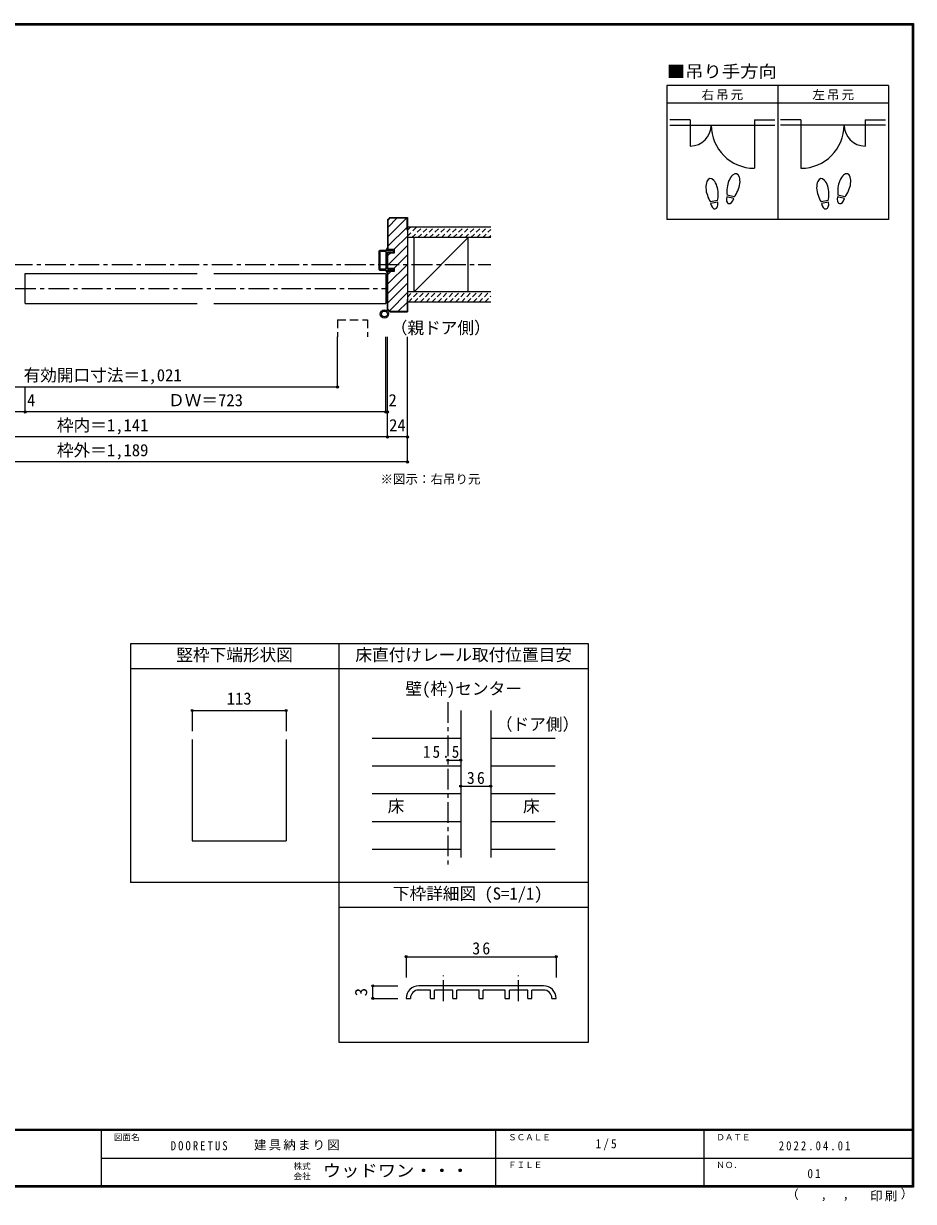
# Model space of a CAD drawing. Units: millimetres at full size, sheet at 1:5, with parts at other scales. Extents: x -973 to 977, y -718 to 696.
# Drawn here: x -92 to 977, y -718 to 696 of the extents above; entities that cross this region are included whole.
import ezdxf
from ezdxf.enums import TextEntityAlignment as Align

# ---------------------------------------------------------------- set-up
doc = ezdxf.new("R2010")
doc.units = ezdxf.units.MM
doc.header["$LTSCALE"] = 5
doc.header["$PDMODE"] = 32
doc.header["$PDSIZE"] = 2.5
for name, pattern in [('CHAIN1', [8, 5, -1, 1, -1]), ('DASHED1', [1.8, 1.2, -0.6]), ('DASHED2', [3, 2, -1])]:
    doc.linetypes.add(name, pattern=pattern)
for name, color, linetype in [('0-0_補助線', 7, 'Continuous'), ('0-1_通り芯', 4, 'CHAIN1'), ('0-2_柱', 3, 'Continuous'), ('0-3_仕上げ', 2, 'Continuous'), ('0-4_枠', 3, 'Continuous'), ('0-6_扉', 6, 'Continuous'), ('0-7_金物', 7, 'Continuous'), ('0-8_戸当り', 3, 'Continuous'), ('0-A_文字', 3, 'Continuous'), ('0-B_寸法', 7, 'Continuous'), ('0-C_ハッチ', 4, 'DASHED1'), ('7-1_通り芯', 4, 'CHAIN1'), ('7-7_金物', 7, 'Continuous'), ('7-B_寸法', 4, 'Continuous'), ('F-0_補助線', 7, 'Continuous'), ('F-1_枠', 6, 'Continuous'), ('F-A_文字', 7, 'Continuous')]:
    doc.layers.add(name, color=color, linetype=linetype)
doc.styles.add('ＭＳ ゴシック', font='')
doc.styles.get('ＭＳ ゴシック').set_extended_font_data('MS Gothic')

# ---------------------------------------------------------------- blocks, each defined once
blk = doc.blocks.new('01(1)')
at = {"layer": '0-0_補助線'}
for p, q in [((-14.5, 0.346), (-14.5, -0.449)), ((-14.3, 0.346), (-14.3, -0.449)), ((-12.045, -0.049), (-14.178, 0.444)), ((-12, 0.146), (-14.133, 0.639)), ((-11.475, 5.146), (-12.298, 4.504)), ((-12.175, 4.146), (-11.475, 4.146)), ((-12.045, -0.049), (-11.993, 0.145)), ((-11.475, 0.146), (-12, 0.146)), ((-11.475, 7.146), (-11.475, 5.146)), ((-11.475, 4.146), (-11.475, 0.146)), ((-10.68, 7.55), (-9.257, 6.508)), ((-9.375, 6.146), (-10.075, 6.146)), ((-10.075, 3.146), (-10.075, 6.146)), ((-10.075, 3.146), (-9.252, 2.504)), ((-9.375, 2.146), (-10.075, 2.146)), ((-10.075, 0.146), (-10.075, 2.146)), ((-10.075, 0.146), (10.075, 0.146)), ((10.075, 3.146), (9.252, 2.504)), ((10.68, 7.55), (9.257, 6.508)), ((9.375, 6.146), (10.075, 6.146)), ((9.375, 2.146), (10.075, 2.146)), ((10.075, 3.146), (10.075, 6.146)), ((10.075, 0.146), (10.075, 2.146)), ((11.475, 7.146), (11.475, 5.146)), ((11.475, 5.146), (12.298, 4.504)), ((12.175, 4.146), (11.475, 4.146)), ((11.475, 4.146), (11.475, 0.146)), ((11.475, 0.146), (12, 0.146)), ((12.045, -0.049), (11.993, 0.145)), ((12, 0.146), (14.133, 0.639)), ((12.045, -0.049), (14.178, 0.444)), ((14.3, 0.346), (14.3, -0.449)), ((14.5, 0.346), (14.5, -0.449)), ((-14.265, -0.741), (-12.235, -1.196)), ((-14.222, -0.546), (-12.191, -1.001)), ((-12, -1.488), (-12, -8.854)), ((-11.8, -1.488), (-11.8, -8.854)), ((-11, -9.654), (11, -9.654)), ((11, -9.854), (-11, -9.854)), ((-10.6, -1.554), (-10.6, -8.154)), ((-10.3, -1.254), (10.3, -1.254)), ((-10.3, -8.454), (10.3, -8.454)), ((10.6, -1.554), (10.6, -8.154)), ((11.8, -1.488), (11.8, -8.854)), ((12, -1.488), (12, -8.854)), ((14.222, -0.546), (12.191, -1.001)), ((14.265, -0.741), (12.235, -1.196))]:
    blk.add_line(p, q, dxfattribs=at)
for centre, radius, start, end in [((-14.2, 0.346), 0.3, 77.00048, 180), ((-14.2, 0.346), 0.1, 77.00048, 180), ((-12.175, 4.346), 0.2, 127.96957, 270), ((-10.975, 7.146), 0.5, 53.78053, 180), ((-9.375, 6.346), 0.2, 270, 53.78053), ((-9.375, 2.346), 0.2, 270, 52.03043), ((9.375, 6.346), 0.2, 126.21947, 270), ((9.375, 2.346), 0.2, 127.96957, 270), ((10.975, 7.146), 0.5, 0, 126.21947), ((12.175, 4.346), 0.2, 270, 52.03043), ((14.2, 0.346), 0.3, 0, 102.99952), ((14.2, 0.346), 0.1, 0, 102.99952), ((-14.2, -0.449), 0.3, 180, 257.3929), ((-14.2, -0.449), 0.1, 180, 257.3929), ((-12.3, -1.488), 0.3, 0, 76.0718), ((-12.3, -1.488), 0.5, 0, 76.0718), ((-11, -8.854), 1, 180, 270), ((-11, -8.854), 0.8, 180, 270), ((-10.3, -1.554), 0.3, 90, 180), ((-10.3, -8.154), 0.3, 180, 270), ((10.3, -1.554), 0.3, 0, 90), ((10.3, -8.154), 0.3, 270, 0), ((11, -8.854), 1, 270, 0), ((11, -8.854), 0.8, 270, 0), ((12.3, -1.488), 0.5, 103.9282, 180), ((12.3, -1.488), 0.3, 103.9282, 180), ((14.2, -0.449), 0.1, 282.6071, 0), ((14.2, -0.449), 0.3, 282.6071, 0)]:
    blk.add_arc(centre, radius, start, end, dxfattribs=at)

msp = doc.modelspace()

# ---------------------------------------------------------------- linework, layer by layer
at = {"layer": '0-1_通り芯'}
for p, q in [((-465.847, 406.5), (469.153, 406.5)), ((-341.847, 378), (345.153, 378)), ((417.629, -118.5), (417.629, -315.007))]:
    msp.add_line(p, q, dxfattribs=at)
at = {"layer": '0-1_通り芯', "color": 7}
msp.add_line((-126.919, 378), (-85.133, 378), dxfattribs=at)
at = {"layer": '0-2_柱'}
for p, q in [((377.153, 374), (377.153, 439)), ((442.153, 374), (442.153, 439))]:
    msp.add_line(p, q, dxfattribs=at)
at = {"layer": '0-2_柱', "color": 7}
msp.add_line((442.153, 439), (377.153, 374), dxfattribs=at)
at = {"layer": '0-3_仕上げ'}
for p, q in [((469.153, 451.5), (369.153, 451.5)), ((469.153, 439), (369.153, 439)), ((469.153, 374), (369.153, 374)), ((469.153, 361.5), (369.153, 361.5))]:
    msp.add_line(p, q, dxfattribs=at)
at = {"layer": '0-3_仕上げ', "color": 4}
for p, q in [((326.653, -161.801), (433.129, -161.801)), ((469.129, -161.801), (546.653, -161.801)), ((326.653, -195.103), (433.129, -195.103)), ((469.129, -195.103), (546.653, -195.103)), ((326.653, -228.404), (433.129, -228.404)), ((469.129, -228.404), (546.653, -228.404)), ((326.653, -261.706), (433.129, -261.706)), ((469.129, -261.706), (546.653, -261.706)), ((326.653, -295.007), (433.129, -295.007)), ((469.129, -295.007), (546.653, -295.007))]:
    msp.add_line(p, q, dxfattribs=at)
at = {"layer": '0-4_枠'}
for p, q in [((347.981, 463), (345.153, 460.172)), ((345.153, 460.172), (345.153, 424.5)), ((348.189, 462.5), (345.653, 459.964)), ((345.653, 459.964), (345.653, 424.5)), ((347.981, 463), (369.153, 463)), ((348.189, 462.5), (368.653, 462.5)), ((368.653, 448), (368.653, 462.5)), ((369.153, 463), (369.153, 350)), ((368.653, 448), (369.153, 448)), ((345.153, 402.2), (345.153, 420.8)), ((345.153, 420.8), (353.653, 420.8)), ((345.653, 402.2), (345.653, 420.8)), ((345.153, 402.2), (353.653, 402.2)), ((345.153, 352.828), (345.153, 398.5)), ((345.153, 398.5), (353.653, 398.5)), ((345.653, 353.036), (345.653, 398.5)), ((353.653, 398.5), (353.653, 402.2)), ((368.653, 365), (368.653, 350.5)), ((368.653, 365), (369.153, 365)), ((347.981, 350), (345.153, 352.828)), ((348.189, 350.5), (345.653, 353.036)), ((347.981, 350), (369.153, 350)), ((348.189, 350.5), (368.653, 350.5)), ((36.653, -48.5), (36.653, -335.007)), ((433.129, -128.5), (433.129, -305.007)), ((469.129, -128.5), (469.129, -305.007)), ((110.653, -163.5), (110.653, -285.007)), ((223.653, -163.5), (223.653, -285.007)), ((110.653, -285.007), (223.653, -285.007))]:
    msp.add_line(p, q, dxfattribs=at)
at = {"layer": '0-4_枠', "color": 4}
msp.add_line((110.653, -128.5), (110.653, -153.5), dxfattribs=at)
at = {"layer": '0-4_枠'}
msp.add_lwpolyline([(353.653, 420.8), (353.653, 424.5), (345.153, 424.5)], dxfattribs=at)
at = {"layer": '0-4_枠', "color": 4}
msp.add_lwpolyline([(110.653, -128.5), (223.653, -128.5), (223.653, -153.5)], dxfattribs=at)
at = {"layer": '0-4_枠', "color": 7}
for p in [(110.653, -128.5), (223.653, -128.5)]:
    msp.add_point(p, dxfattribs=at)
at = {"layer": '0-6_扉'}
for p, q in [((-89.884, 360), (-89.884, 396)), ((-89.884, 396), (116.635, 396)), ((136.635, 396), (343.153, 396)), ((343.153, 396), (343.153, 360)), ((-89.884, 360), (116.635, 360)), ((136.635, 360), (343.153, 360))]:
    msp.add_line(p, q, dxfattribs=at)
at = {"layer": '0-6_扉', "linetype": 'DASHED2'}
for p, q in [((285.158, 340.381), (321.158, 340.381)), ((285.158, 340.381), (285.158, 319.657)), ((321.158, 340.381), (321.158, 319.657))]:
    msp.add_line(p, q, dxfattribs=at)
at = {"layer": '0-7_金物'}
for radius in [5, 3.5]:
    msp.add_circle((341.525, 347.283), radius, dxfattribs=at)
at = {"layer": '0-8_戸当り', "color": 2}
for p, q in [((708.639, 580.308), (684.139, 580.308)), ((708.639, 580.308), (708.639, 548.808)), ((785.639, 580.308), (810.139, 580.308)), ((785.639, 580.308), (785.639, 522.208)), ((841.639, 580.308), (817.139, 580.308)), ((841.639, 580.308), (841.639, 522.208)), ((918.639, 580.308), (943.139, 580.308)), ((918.639, 580.308), (918.639, 548.808)), ((684.139, 574.008), (810.139, 574.008)), ((943.139, 574.008), (817.139, 574.008))]:
    msp.add_line(p, q, dxfattribs=at)
at = {"layer": '0-8_戸当り'}
for p, q in [((741.457, 483.378), (732.811, 481.853)), ((741.822, 481.31), (733.175, 479.785)), ((760.924, 485.706), (752.444, 487.978)), ((761.468, 487.735), (752.987, 490.007)), ((874.457, 483.378), (865.811, 481.853)), ((874.822, 481.31), (866.175, 479.785)), ((893.924, 485.706), (885.444, 487.978)), ((894.468, 487.735), (885.987, 490.007))]:
    msp.add_line(p, q, dxfattribs=at)
at = {"layer": '0-8_戸当り', "color": 2}
for centre, radius, start, end in [((708.639, 574.008), 25.2, 270, 0), ((785.639, 574.008), 51.8, 180, 270), ((841.639, 574.008), 51.8, 270, 0), ((918.639, 574.008), 25.2, 180, 270)]:
    msp.add_arc(centre, radius, start, end, dxfattribs=at)
at = {"layer": '0-8_戸当り'}
for centre, major_axis, ratio, start_param, end_param in [((734.795, 495.877), (-2.445, 13.867), 0.5, 4.34059143, 8.22577918), ((760.713, 501.878), (3.644, 13.601), 0.5, 4.34059143, 8.22577918), ((867.795, 495.877), (-2.445, 13.867), 0.5, 4.34059143, 8.22577918), ((893.713, 501.878), (3.644, 13.601), 0.5, 4.34059143, 8.22577918), ((760.609, 501.489), (4.416, 16.48), 0.4, 1.85063327, 2.44287679), ((760.609, 501.489), (4.416, 16.48), 0.4, 3.84030852, 4.43255203), ((893.609, 501.489), (4.416, 16.48), 0.4, 1.85063327, 2.44287679), ((893.609, 501.489), (4.416, 16.48), 0.4, 3.84030852, 4.43255203), ((734.865, 495.481), (-2.963, 16.802), 0.4, 1.85063327, 2.44287679), ((737.498, 480.548), (-1.27, 7.205), 0.6, 1.57079633, 4.71238898), ((734.865, 495.481), (-2.963, 16.802), 0.4, 3.84030852, 4.43255203), ((756.684, 486.842), (1.894, 7.067), 0.6, 1.57079633, 4.71238898), ((867.865, 495.481), (-2.963, 16.802), 0.4, 1.85063327, 2.44287679), ((870.498, 480.548), (-1.27, 7.205), 0.6, 1.57079633, 4.71238898), ((867.865, 495.481), (-2.963, 16.802), 0.4, 3.84030852, 4.43255203), ((889.684, 486.842), (1.894, 7.067), 0.6, 1.57079633, 4.71238898)]:
    msp.add_ellipse(centre, major_axis=major_axis, ratio=ratio, start_param=start_param, end_param=end_param, dxfattribs=at)
at = {"layer": '0-A_文字'}
for p, q in [((680.639, 621.667), (680.639, 460.667)), ((946.639, 621.667), (680.639, 621.667)), ((813.639, 621.667), (813.639, 460.667)), ((680.639, 600.667), (946.639, 600.667)), ((286.653, -48.5), (36.653, -48.5)), ((586.653, -48.5), (286.653, -48.5)), ((286.653, -48.5), (286.653, -335.007)), ((586.653, -526.5), (586.653, -48.5)), ((286.653, -78.5), (36.653, -78.5)), ((586.653, -78.5), (286.653, -78.5)), ((286.653, -335.007), (36.653, -335.007)), ((586.653, -365.007), (286.653, -365.007)), ((286.653, -526.5), (586.653, -526.5))]:
    msp.add_line(p, q, dxfattribs=at)
for points in [[(946.639, 621.667), (946.639, 460.667), (680.639, 460.667)], [(586.653, -335.007), (286.653, -335.007), (286.653, -526.5)]]:
    msp.add_lwpolyline(points, dxfattribs=at)
at = {"layer": '0-B_寸法', "color": 4}
for p, q in [((285.158, 259.657), (285.158, 319.657)), ((343.153, 229.657), (343.153, 319.657)), ((345.153, 199.657), (345.153, 319.657)), ((369.153, 169.657), (369.153, 319.657)), ((-281.852, 259.657), (285.158, 259.657)), ((-89.731, 229.657), (-89.731, 259.657)), ((345.153, 229.657), (-341.847, 229.657)), ((369.153, 199.657), (-365.847, 199.657)), ((369.153, 169.657), (-365.847, 169.657)), ((417.629, -188.102), (433.129, -188.102)), ((433.129, -219.487), (469.129, -219.487))]:
    msp.add_line(p, q, dxfattribs=at)
at = {"layer": '0-B_寸法'}
for p in [(285.158, 259.657), (-89.731, 229.657), (343.153, 229.657), (345.153, 229.657), (345.153, 199.657), (369.153, 199.657), (369.153, 169.657), (417.629, -188.102), (433.129, -188.102), (433.129, -219.487), (469.129, -219.487)]:
    msp.add_point(p, dxfattribs=at)
at = {"layer": '0-C_ハッチ', "linetype": 'Continuous'}
for p, q in [((345.653, 439.912), (368.241, 462.5)), ((356.928, 462.5), (345.653, 451.225)), ((368.653, 451.598), (345.653, 428.598)), ((369.153, 440.784), (352.869, 424.5)), ((369.153, 429.47), (345.653, 405.97)), ((349.169, 420.8), (345.653, 417.284)), ((369.153, 418.157), (353.196, 402.2)), ((369.153, 406.843), (345.653, 383.343)), ((349.496, 398.5), (345.653, 394.657)), ((369.153, 395.529), (345.653, 372.029)), ((369.153, 384.216), (345.653, 360.716)), ((369.153, 372.902), (347.47, 351.219)), ((368.653, 361.088), (358.065, 350.5))]:
    msp.add_line(p, q, dxfattribs=at)
at = {"layer": '0-C_ハッチ'}
for p, q in [((369.153, 447.672), (372.981, 451.5)), ((369.153, 440.601), (380.052, 451.5)), ((374.623, 439), (387.123, 451.5)), ((381.694, 439), (394.194, 451.5)), ((388.765, 439), (401.265, 451.5)), ((395.836, 439), (408.336, 451.5)), ((402.908, 439), (415.408, 451.5)), ((409.979, 439), (422.479, 451.5)), ((417.05, 439), (429.55, 451.5)), ((424.121, 439), (436.621, 451.5)), ((431.192, 439), (443.692, 451.5)), ((438.263, 439), (450.763, 451.5)), ((445.334, 439), (457.834, 451.5)), ((452.405, 439), (464.905, 451.5)), ((459.476, 439), (469.153, 448.677)), ((466.547, 439), (469.153, 441.606)), ((369.153, 367.464), (375.689, 374)), ((370.26, 361.5), (382.76, 374)), ((377.331, 361.5), (389.831, 374)), ((384.402, 361.5), (396.902, 374)), ((391.474, 361.5), (403.974, 374)), ((398.545, 361.5), (411.045, 374)), ((405.616, 361.5), (418.116, 374)), ((412.687, 361.5), (425.187, 374)), ((419.758, 361.5), (432.258, 374)), ((426.829, 361.5), (439.329, 374)), ((433.9, 361.5), (446.4, 374)), ((440.971, 361.5), (453.471, 374)), ((448.042, 361.5), (460.542, 374)), ((455.113, 361.5), (467.613, 374)), ((462.184, 361.5), (469.153, 368.469))]:
    msp.add_line(p, q, dxfattribs=at)
at = {"layer": '7-1_通り芯'}
for p, q in [((412.644, -477.365), (412.644, -446.834)), ((502.644, -477.365), (502.644, -446.834))]:
    msp.add_line(p, q, dxfattribs=at)
at = {"layer": '7-7_金物'}
for p, q in [((532.644, -459.065), (382.644, -459.065)), ((396.644, -464.065), (382.644, -464.065)), ((396.644, -474.065), (396.644, -464.065)), ((423.644, -464.065), (401.644, -464.065)), ((401.644, -474.065), (401.644, -464.065)), ((423.644, -474.065), (423.644, -464.065)), ((455.144, -464.065), (428.644, -464.065)), ((428.644, -474.065), (428.644, -464.065)), ((455.144, -474.065), (455.144, -464.065)), ((486.644, -464.065), (460.144, -464.065)), ((460.144, -474.065), (460.144, -464.065)), ((486.644, -474.065), (486.644, -464.065)), ((513.644, -464.065), (491.644, -464.065)), ((491.644, -474.065), (491.644, -464.065)), ((513.644, -474.065), (513.644, -464.065)), ((532.644, -464.065), (518.644, -464.065)), ((518.644, -474.065), (518.644, -464.065)), ((367.644, -474.065), (372.644, -474.065)), ((396.644, -474.065), (401.644, -474.065)), ((423.644, -474.065), (428.644, -474.065)), ((455.144, -474.065), (460.144, -474.065)), ((486.644, -474.065), (491.644, -474.065)), ((513.644, -474.065), (518.644, -474.065)), ((542.644, -474.065), (547.644, -474.065))]:
    msp.add_line(p, q, dxfattribs=at)
for centre, radius, start, end in [((382.644, -474.065), 15, 90, 180), ((382.644, -474.065), 10, 90, 180), ((532.644, -474.065), 15, 0, 90), ((532.644, -474.065), 10, 0, 90)]:
    msp.add_arc(centre, radius, start, end, dxfattribs=at)
at = {"layer": '7-B_寸法'}
for p, q in [((367.644, -424.065), (367.644, -449.065)), ((367.644, -424.065), (547.644, -424.065)), ((547.644, -424.065), (547.644, -449.065)), ((327.644, -459.065), (357.644, -459.065)), ((327.644, -474.065), (327.644, -459.065)), ((327.644, -474.065), (357.644, -474.065))]:
    msp.add_line(p, q, dxfattribs=at)
at = {"layer": '7-B_寸法', "color": 7}
for p in [(367.644, -424.065), (547.644, -424.065), (327.644, -459.065), (327.644, -474.065)]:
    msp.add_point(p, dxfattribs=at)
at = {"layer": 'F-1_枠'}
for p, q in [((-973.347, 695.833), (976.653, 695.833)), ((-973.347, 695), (976.653, 695)), ((-973.347, 694.167), (976.653, 694.167)), ((974.986, 695.833), (974.986, -700.833)), ((975.82, 695.833), (975.82, -700.833)), ((976.653, 695.833), (976.653, -700.833)), ((976.653, -631.667), (-973.347, -631.667)), ((976.653, -632.5), (-973.347, -632.5)), ((1.653, -632.5), (1.653, -699.167)), ((474.986, -632.5), (474.986, -699.167)), ((724.986, -632.5), (724.986, -699.167)), ((1.653, -665.833), (974.986, -665.834)), ((976.653, -699.167), (-973.347, -699.167)), ((976.653, -700), (-973.347, -700)), ((976.653, -700.833), (-973.347, -700.833))]:
    msp.add_line(p, q, dxfattribs=at)

# ---------------------------------------------------------------- block references
at = {"layer": '0-7_金物', "xscale": -1, "rotation": 270}
msp.add_blockref('01(1)', (345.007, 411.5), dxfattribs=at)

# ---------------------------------------------------------------- texts
at = {"layer": '0-4_枠', "color": 7, "style": 'ＭＳ ゴシック'}
for s, p in [('竪枠下端形状図', (91.653, -73.5)), ('113', (152.153, -126))]:
    msp.add_text(s, height=14.66, dxfattribs=at).set_placement(p, align=Align.BOTTOM_LEFT)
at = {"layer": '0-A_文字', "color": 7, "style": 'ＭＳ ゴシック', "width": 1.1}
msp.add_text('■吊り手方向', height=14.66, dxfattribs=at).set_placement((680.639, 626.667), align=Align.BOTTOM_LEFT)
at = {"layer": '0-A_文字', "color": 7, "style": 'ＭＳ ゴシック'}
for s, height, p in [('（親ドア側）', 14.66, (349.153, 319)), ('※図示：右吊り元', 11, (336.81, 140.3)), ('床直付けレール取付位置目安', 14.66, (306.653, -73.5)), ('壁(枠)センター', 14.66, (366.653, -114.091)), ('（ドア側）', 14.66, (475.407, -156.835)), ('床', 14.66, (345.403, -255.055)), ('床', 14.66, (507.903, -255.055)), ('下枠詳細図 (S=1/1)', 14.66, (351.653, -360.007))]:
    msp.add_text(s, height=height, dxfattribs=at).set_placement(p, align=Align.BOTTOM_LEFT)
at = {"layer": '0-A_文字', "color": 7, "char_height": 11, "attachment_point": 7, "style": 'ＭＳ ゴシック'}
for s, insert in [('\\T1.17;右吊元', (722.139, 603.667)), ('\\T1.17;左吊元', (855.262, 603.667))]:
    msp.add_mtext(s, dxfattribs=dict(at, insert=insert))
at = {"layer": '0-B_寸法', "style": 'ＭＳ ゴシック'}
for s, p in [('有効開口寸法＝1,021', (-91.694, 262.157)), ('4', (-87.497, 232.157)), ('ＤＷ＝723', (81.788, 232.157)), ('2', (346.372, 232.157)), ('枠内＝1,141', (-51.694, 202.157)), ('24', (347.153, 202.157)), ('枠外＝1,189', (-51.694, 172.157))]:
    msp.add_text(s, height=14.66, dxfattribs=at).set_placement(p, align=Align.BOTTOM_LEFT)
at = {"layer": '0-B_寸法', "char_height": 14.66, "attachment_point": 7, "style": 'ＭＳ ゴシック'}
for s, insert in [('\\T1.28;\\W0.9;15.5', (387.883, -185.602)), ('\\T1.27;\\W0.95;36', (440.504, -216.987))]:
    msp.add_mtext(s, dxfattribs=dict(at, insert=insert))
at = {"layer": '7-B_寸法', "color": 7, "style": 'ＭＳ ゴシック'}
msp.add_text('3', height=14.66, rotation=90, dxfattribs=at).set_placement((325.144, -471.565), align=Align.BOTTOM_LEFT)
at = {"layer": '7-B_寸法', "color": 7, "insert": (447.019, -421.565), "char_height": 14.66, "attachment_point": 7, "style": 'ＭＳ ゴシック'}
msp.add_mtext('\\T1.27;\\W0.95;36', dxfattribs=at)
at = {"layer": 'F-0_補助線', "char_height": 11, "attachment_point": 7, "style": 'ＭＳ ゴシック'}
for s, insert in [('\\T1.39;\\W0.85;DOORETUS', (84.986, -656.667)), ('\\T1.17;建具納まり図', (184.986, -656.667))]:
    msp.add_mtext(s, dxfattribs=dict(at, insert=insert))
at = {"layer": 'F-A_文字', "style": 'ＭＳ ゴシック'}
for s, height, p in [('図面名', 7.331, (16.653, -646.667)), ('ＳＣＡＬＥ', 7.331, (489.986, -646.667)), ('ＤＡＴＥ', 7.331, (739.986, -646.667)), ('株式', 7.331, (232.486, -681.5)), ('ＦＩＬＥ', 7.331, (489.986, -680)), ('ＮＯ．', 7.331, (739.986, -680.001)), ('会社', 7.331, (232.486, -693.5)), ('（', 11, (823.992, -718.052)), ('）', 11, (961.387, -717.355)), (',', 11, (865.199, -718.052)), (',', 11, (891.686, -717.588))]:
    msp.add_text(s, height=height, dxfattribs=at).set_placement(p, align=Align.BOTTOM_LEFT)
at = {"layer": 'F-A_文字', "style": 'ＭＳ ゴシック', "width": 1.1}
msp.add_text('ウッドワン・・・', height=14.66, dxfattribs=at).set_placement((267.486, -692.5), align=Align.BOTTOM_LEFT)
at = {"layer": 'F-A_文字', "char_height": 11, "attachment_point": 7, "style": 'ＭＳ ゴシック'}
for s, insert in [('\\T1.38;\\W0.9;1/5', (594.986, -656.667)), ('\\T1.39;\\W0.85;2022.04.01', (814.986, -656.667)), ('\\T1.36;\\W0.9;01', (849.361, -690.001)), ('\\T1.17;印刷', (924.678, -717.82))]:
    msp.add_mtext(s, dxfattribs=dict(at, insert=insert))

doc.saveas('drawing.dxf')
